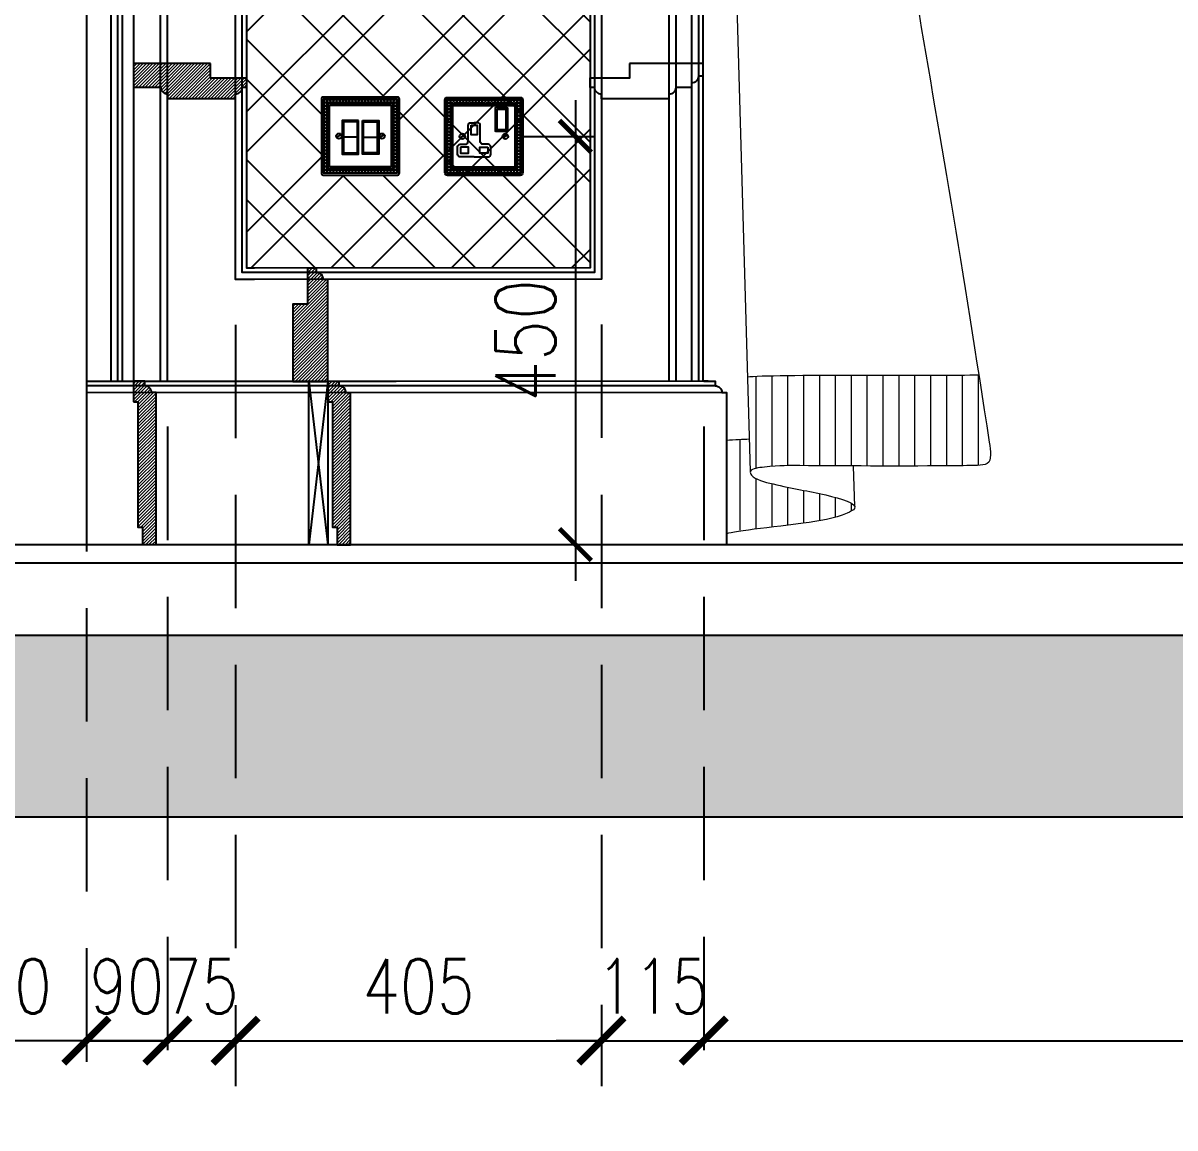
# Model space of a CAD drawing. Header units: inches. Extents: x -20583 to 399182, y -24453 to 525552.
# Drawn here: x 22465 to 23735, y 18219 to 19437 of the extents above; entities that cross this region are included whole.
import ezdxf

# ---------------------------------------------------------------- set-up
doc = ezdxf.new("R2010")
doc.units = ezdxf.units.IN
doc.header["$LTSCALE"] = 1000
doc.header["$MEASUREMENT"] = 0
doc.set_wipeout_variables(frame=1)
doc.header["$PDMODE"] = 35
for name, pattern in [('DASHED', [0.75, 0.5, -0.25]), ('HIDDEN', [0.375, 0.25, -0.125]), ('HIDDEN2', [0.1875, 0.125, -0.0625])]:
    doc.linetypes.add(name, pattern=pattern)
for name, color, linetype in [('A-DIM', 9, 'Continuous'), ('A-Hidden', 8, 'HIDDEN'), ('Layer1', 1, 'Continuous'), ('Layer3', 3, 'Continuous'), ('Layer7', 8, 'Continuous'), ('WOOD 01', 34, 'Continuous')]:
    doc.layers.add(name, color=color, linetype=linetype)
doc.layers.add('Fabric', color=253, linetype='Continuous', lineweight=0)
doc.layers.add('Wood treillis', color=111, linetype='Continuous', lineweight=0)
doc.layers.add('Stone-GRG', color=7, linetype='Continuous', lineweight=0, true_color=0xfff2cc)
doc.styles.add('ST9', font='romans.shx', dxfattribs={"width": 0.8})
doc.styles.add('ZZ-Dim All', font='romans.shx', dxfattribs={"width": 0.8})
doc.dimstyles.new('DIM-100', dxfattribs={"dimscale": 50, "dimtxt": 1.25, "dimasz": 1, "dimexe": 1, "dimexo": 1, "dimgap": 0.6, "dimtad": 1, "dimdec": 0, "dimrnd": 5, "dimdsep": 46, "dimtxsty": 'ZZ-Dim All', "dimblk1": 'ARCHTICK', "dimblk2": 'ARCHTICK', "dimsah": 1, "dimcen": 1, "dimdle": 1, "dimclrd": 256, "dimclre": 8, "dimclrt": 256, "dimazin": 2, "dimtfac": 1, "dimtdec": 0, "dimtix": 1, "dimtmove": 2, "dimatfit": 2, "dimfxl": 0.1, "dimtolj": 1, "dimtzin": 0, "dimlwd": -1, "dimlwe": -1, "dimarcsym": 0})
doc.dimstyles.new('DIM-20', dxfattribs={"dimscale": 1000, "dimtxt": 0.044, "dimasz": 0.035, "dimexe": 0.022, "dimexo": 0.022, "dimgap": 0.022, "dimtad": 1, "dimdec": 0, "dimzin": 0, "dimdsep": 46, "dimtxsty": 'ST9', "dimblk1": 'ARCHTICK', "dimblk2": 'ARCHTICK', "dimsah": 1, "dimcen": 0.088, "dimdle": 0.04, "dimclrd": 256, "dimclre": 256, "dimclrt": 3, "dimadec": 0, "dimazin": 0, "dimtfac": 1, "dimtdec": 0, "dimtix": 1, "dimtofl": 0, "dimtmove": 1, "dimatfit": 3, "dimldrblk": 'CLOSED', "dimfxl": 1, "dimtolj": 1, "dimtzin": 0, "dimarcsym": 0})

# ---------------------------------------------------------------- blocks, each defined once
blk = doc.blocks.new('_ARCHTICK')
at = {"color": 0, "linetype": 'ByBlock', "const_width": 0.15}
blk.add_lwpolyline([(-0.5, -0.5), (0.5, 0.5)], dxfattribs=at)
blk = doc.blocks.new('*D324')
at = {"layer": 'A-DIM', "color": 8, "linetype": 'HIDDEN2', "transparency": 16777216}
for p, q in [((22535, 18979.5), (22535, 18265.2)), ((22335, 18799.6), (22335, 18265.2))]:
    blk.add_line(p, q, dxfattribs=at)
at = {"layer": 'A-DIM', "transparency": 16777216}
blk.add_line((22585, 18315.2), (22285, 18315.2), dxfattribs=at)
at = {"layer": 'Defpoints', "color": 0, "transparency": 16777216}
for p in [(22535, 19029.5, 0), (22335, 18849.6, 0), (22335, 18315.2)]:
    blk.add_point(p, dxfattribs=at)
at = {"layer": 'A-DIM', "transparency": 16777216, "xscale": 50, "yscale": 50, "zscale": 50, "rotation": 180}
blk.add_blockref('_ARCHTICK', (22335, 18315.2), dxfattribs=at)
at = {"layer": 'A-DIM', "transparency": 16777216, "xscale": 50, "yscale": 50, "zscale": 50}
blk.add_blockref('_ARCHTICK', (22535, 18315.2), dxfattribs=at)
at = {"layer": 'A-DIM', "color": 3, "transparency": 16777216, "insert": (22435, 18375.2), "char_height": 60, "attachment_point": 5, "style": 'ZZ-Dim All'}
blk.add_mtext('\\A1;200', dxfattribs=at)
blk = doc.blocks.new('*D325')
at = {"layer": 'A-DIM', "color": 8, "linetype": 'HIDDEN2', "transparency": 16777216}
for p, q in [((22624.3, 18992.1), (22624.3, 18265.2)), ((22535, 18979.5), (22535, 18265.2))]:
    blk.add_line(p, q, dxfattribs=at)
at = {"layer": 'A-DIM', "transparency": 16777216}
for p, q in [((22535, 18315.2), (22485, 18315.2)), ((22535, 18315.2), (22624.3, 18315.2)), ((22624.3, 18315.2), (22674.3, 18315.2))]:
    blk.add_line(p, q, dxfattribs=at)
at = {"layer": 'Defpoints', "color": 0, "transparency": 16777216}
for p in [(22624.3, 19042.1, 0), (22535, 19029.5, 0), (22624.3, 18315.2)]:
    blk.add_point(p, dxfattribs=at)
at = {"layer": 'A-DIM', "transparency": 16777216, "xscale": 50, "yscale": 50, "zscale": 50}
blk.add_blockref('_ARCHTICK', (22535, 18315.2), dxfattribs=at)
at = {"layer": 'A-DIM', "transparency": 16777216, "xscale": 50, "yscale": 50, "zscale": 50, "rotation": 180}
blk.add_blockref('_ARCHTICK', (22624.3, 18315.2), dxfattribs=at)
at = {"layer": 'A-DIM', "color": 3, "transparency": 16777216, "insert": (22579.6, 18375.2), "char_height": 60, "attachment_point": 5, "style": 'ZZ-Dim All'}
blk.add_mtext('\\A1;90', dxfattribs=at)
blk = doc.blocks.new('*D326')
at = {"layer": 'A-DIM', "color": 8, "linetype": 'HIDDEN2', "transparency": 16777216}
for p, q in [((22699.4, 19104.5), (22699.4, 18265.2)), ((22624.3, 18992.1), (22624.3, 18265.2))]:
    blk.add_line(p, q, dxfattribs=at)
at = {"layer": 'A-DIM', "transparency": 16777216}
for p, q in [((22624.3, 18315.2), (22574.3, 18315.2)), ((22624.3, 18315.2), (22699.4, 18315.2)), ((22699.4, 18315.2), (22749.4, 18315.2))]:
    blk.add_line(p, q, dxfattribs=at)
at = {"layer": 'Defpoints', "color": 0, "transparency": 16777216}
for p in [(22699.4, 19154.5, 0), (22624.3, 19042.1, 0), (22699.4, 18315.2)]:
    blk.add_point(p, dxfattribs=at)
at = {"layer": 'A-DIM', "transparency": 16777216, "xscale": 50, "yscale": 50, "zscale": 50}
blk.add_blockref('_ARCHTICK', (22624.3, 18315.2), dxfattribs=at)
at = {"layer": 'A-DIM', "transparency": 16777216, "xscale": 50, "yscale": 50, "zscale": 50, "rotation": 180}
blk.add_blockref('_ARCHTICK', (22699.4, 18315.2), dxfattribs=at)
at = {"layer": 'A-DIM', "color": 3, "transparency": 16777216, "insert": (22661.8, 18375.2), "char_height": 60, "attachment_point": 5, "style": 'ZZ-Dim All'}
blk.add_mtext('\\A1;75', dxfattribs=at)
blk = doc.blocks.new('*D327')
at = {"layer": 'A-DIM', "color": 8, "linetype": 'HIDDEN2', "transparency": 16777216}
for p, q in [((22699.4, 19104.5), (22699.4, 18265.2)), ((23102.7, 19104.6), (23102.7, 18265.2))]:
    blk.add_line(p, q, dxfattribs=at)
at = {"layer": 'A-DIM', "transparency": 16777216}
blk.add_line((22649.4, 18315.2), (23152.7, 18315.2), dxfattribs=at)
at = {"layer": 'Defpoints', "color": 0, "transparency": 16777216}
for p in [(22699.4, 19154.5, 0), (23102.7, 19154.6, 0), (23102.7, 18315.2)]:
    blk.add_point(p, dxfattribs=at)
at = {"layer": 'A-DIM', "transparency": 16777216, "xscale": 50, "yscale": 50, "zscale": 50, "rotation": 180}
blk.add_blockref('_ARCHTICK', (22699.4, 18315.2), dxfattribs=at)
at = {"layer": 'A-DIM', "transparency": 16777216, "xscale": 50, "yscale": 50, "zscale": 50}
blk.add_blockref('_ARCHTICK', (23102.7, 18315.2), dxfattribs=at)
at = {"layer": 'A-DIM', "color": 3, "transparency": 16777216, "insert": (22901, 18375.2), "char_height": 60, "attachment_point": 5, "style": 'ZZ-Dim All'}
blk.add_mtext('\\A1;405', dxfattribs=at)
blk = doc.blocks.new('*D328')
at = {"layer": 'A-DIM', "color": 8, "linetype": 'HIDDEN2', "transparency": 16777216}
for p, q in [((23102.7, 19104.6), (23102.7, 18265.2)), ((23215.5, 18992.1), (23215.5, 18265.2))]:
    blk.add_line(p, q, dxfattribs=at)
at = {"layer": 'A-DIM', "transparency": 16777216}
for p, q in [((23102.7, 18315.2), (23052.7, 18315.2)), ((23102.7, 18315.2), (23215.5, 18315.2)), ((23215.5, 18315.2), (23265.5, 18315.2))]:
    blk.add_line(p, q, dxfattribs=at)
at = {"layer": 'Defpoints', "color": 0, "transparency": 16777216}
for p in [(23102.7, 19154.6, 0), (23215.5, 19042.1, 0), (23215.5, 18315.2)]:
    blk.add_point(p, dxfattribs=at)
at = {"layer": 'A-DIM', "transparency": 16777216, "xscale": 50, "yscale": 50, "zscale": 50}
blk.add_blockref('_ARCHTICK', (23102.7, 18315.2), dxfattribs=at)
at = {"layer": 'A-DIM', "transparency": 16777216, "xscale": 50, "yscale": 50, "zscale": 50, "rotation": 180}
blk.add_blockref('_ARCHTICK', (23215.5, 18315.2), dxfattribs=at)
at = {"layer": 'A-DIM', "color": 3, "transparency": 16777216, "insert": (23159.1, 18375.2), "char_height": 60, "attachment_point": 5, "style": 'ZZ-Dim All'}
blk.add_mtext('\\A1;115', dxfattribs=at)
blk = doc.blocks.new('*D329')
at = {"layer": 'A-DIM', "color": 8, "linetype": 'HIDDEN2', "transparency": 16777216}
for p, q in [((23215.5, 18992.1), (23215.5, 18265.2)), ((24765, 18992.1), (24765, 18265.2))]:
    blk.add_line(p, q, dxfattribs=at)
at = {"layer": 'A-DIM', "transparency": 16777216}
blk.add_line((23165.5, 18315.2), (24815, 18315.2), dxfattribs=at)
at = {"layer": 'Defpoints', "color": 0, "transparency": 16777216}
for p in [(23215.5, 19042.1, 0), (24765, 19042.1, 0), (24765, 18315.2)]:
    blk.add_point(p, dxfattribs=at)
at = {"layer": 'A-DIM', "transparency": 16777216, "xscale": 50, "yscale": 50, "zscale": 50, "rotation": 180}
blk.add_blockref('_ARCHTICK', (23215.5, 18315.2), dxfattribs=at)
at = {"layer": 'A-DIM', "transparency": 16777216, "xscale": 50, "yscale": 50, "zscale": 50}
blk.add_blockref('_ARCHTICK', (24765, 18315.2), dxfattribs=at)
at = {"layer": 'A-DIM', "color": 3, "transparency": 16777216, "insert": (23990.3, 18375.2), "char_height": 60, "attachment_point": 5, "style": 'ZZ-Dim All'}
blk.add_mtext('\\A1;1550', dxfattribs=at)
blk = doc.blocks.new('*D357')
at = {"layer": 'A-DIM', "color": 8, "linetype": 'HIDDEN2', "transparency": 16777216}
for p, q in [((28290, 18992), (28290, 18128.8)), ((22335, 18812), (22335, 18128.8))]:
    blk.add_line(p, q, dxfattribs=at)
at = {"layer": 'A-DIM', "transparency": 16777216}
blk.add_line((22285, 18178.8), (28340, 18178.8), dxfattribs=at)
at = {"layer": 'Defpoints', "color": 0, "transparency": 16777216}
for p in [(28290, 19042, 0), (22335, 18862, 0), (28290, 18178.8)]:
    blk.add_point(p, dxfattribs=at)
at = {"layer": 'A-DIM', "transparency": 16777216, "xscale": 50, "yscale": 50, "zscale": 50, "rotation": 180}
blk.add_blockref('_ARCHTICK', (22335, 18178.8), dxfattribs=at)
at = {"layer": 'A-DIM', "transparency": 16777216, "xscale": 50, "yscale": 50, "zscale": 50}
blk.add_blockref('_ARCHTICK', (28290, 18178.8), dxfattribs=at)
at = {"layer": 'A-DIM', "color": 3, "transparency": 16777216, "insert": (25312.5, 18238.8), "char_height": 60, "attachment_point": 5, "style": 'ZZ-Dim All'}
blk.add_mtext('\\A1;5955', dxfattribs=at)
blk = doc.blocks.new('tel & internet')
blk.add_wipeout([(-11699, -81703.2), (-11617, -81703.2), (-11615.6, -81703.8), (-11615, -81705.2), (-11615, -81787.2), (-11615.6, -81788.6), (-11617, -81789.2), (-11699, -81789.2), (-11700.4, -81788.6), (-11701, -81787.2), (-11701, -81705.2), (-11700.4, -81703.8)])
at = {"layer": 'Layer7', "color": 1}
for p, q in [((-11699, -81705.2), (-11617, -81705.2)), ((-11699, -81787.2), (-11699, -81705.2)), ((-11617, -81705.2), (-11617, -81787.2)), ((-11694, -81780.2), (-11694, -81712.2)), ((-11692, -81710.2), (-11624, -81710.2)), ((-11692, -81712.2), (-11624, -81712.2)), ((-11692, -81780.2), (-11692, -81712.2)), ((-11624, -81712.2), (-11624, -81780.2)), ((-11622, -81712.2), (-11622, -81780.2)), ((-11684.2, -81747.8), (-11679.1, -81744.6)), ((-11636.9, -81747.8), (-11631.8, -81744.6)), ((-11661.3, -81747.5), (-11676.5, -81747.5)), ((-11654.7, -81747.5), (-11639.5, -81747.5)), ((-11624, -81780.2), (-11692, -81780.2)), ((-11624, -81782.2), (-11692, -81782.2)), ((-11617, -81787.2), (-11699, -81787.2))]:
    blk.add_line(p, q, dxfattribs=at)
blk.add_lwpolyline([(-11699, -81789.2), (-11617, -81789.2, 0.414214), (-11615, -81787.2), (-11615, -81705.2, 0.414214), (-11617, -81703.2), (-11699, -81703.2, 0.414214), (-11701, -81705.2), (-11701, -81787.2, 0.414214)], format="xyb", close=True, dxfattribs=at)
for points in [[(-11660.2, -81729), (-11678.2, -81729), (-11678.2, -81766), (-11660.2, -81766), (-11660.2, -81729)], [(-11655.8, -81729), (-11637.8, -81729), (-11637.8, -81766), (-11655.8, -81766), (-11655.8, -81729)]]:
    blk.add_lwpolyline(points, dxfattribs=at)
for points in [[(-11661.3, -81730.3), (-11676.5, -81730.3), (-11676.5, -81764.7), (-11661.3, -81764.7)], [(-11654.7, -81730.3), (-11639.5, -81730.3), (-11639.5, -81764.7), (-11654.7, -81764.7)]]:
    blk.add_lwpolyline(points, close=True, dxfattribs=at)
for centre, radius in [((-11696.5, -81707.5), 1.74), ((-11693, -81707.5), 1.74), ((-11689.5, -81707.5), 1.74), ((-11686, -81707.5), 1.74), ((-11682.4, -81707.5), 1.74), ((-11678.9, -81707.5), 1.74), ((-11675.4, -81707.5), 1.74), ((-11672.2, -81707.5), 1.74), ((-11668.7, -81707.5), 1.74), ((-11665.2, -81707.5), 1.74), ((-11661.6, -81707.5), 1.74), ((-11658.1, -81707.5), 1.74), ((-11654.6, -81707.5), 1.74), ((-11651.1, -81707.5), 1.74), ((-11647.6, -81707.5), 1.74), ((-11644.1, -81707.5), 1.74), ((-11640.6, -81707.5), 1.74), ((-11637.1, -81707.5), 1.74), ((-11633.5, -81707.5), 1.74), ((-11630, -81707.5), 1.74), ((-11626.5, -81707.5), 1.74), ((-11623, -81707.5), 1.74), ((-11619.5, -81707.5), 1.74), ((-11696.5, -81711), 1.74), ((-11696.5, -81714.5), 1.74), ((-11696.5, -81718), 1.74), ((-11696.5, -81721.5), 1.74), ((-11619.5, -81711), 1.74), ((-11619.5, -81714.5), 1.74), ((-11619.5, -81718), 1.74), ((-11619.5, -81721.5), 1.74), ((-11696.5, -81725), 1.74), ((-11696.5, -81728.5), 1.74), ((-11696.5, -81732.1), 1.74), ((-11619.5, -81725), 1.74), ((-11619.5, -81728.5), 1.74), ((-11619.5, -81732.1), 1.74), ((-11696.5, -81735.6), 1.74), ((-11696.5, -81739.1), 1.74), ((-11696.5, -81742.6), 1.74), ((-11696.5, -81746.1), 1.74), ((-11681.7, -81746.2), 3), ((-11634.3, -81746.2), 3), ((-11619.5, -81735.6), 1.74), ((-11619.5, -81739.1), 1.74), ((-11619.5, -81742.6), 1.74), ((-11619.5, -81746.1), 1.74), ((-11696.5, -81749.6), 1.74), ((-11696.5, -81753.1), 1.74), ((-11696.5, -81756.6), 1.74), ((-11696.5, -81756.6), 1.74), ((-11619.5, -81749.6), 1.74), ((-11619.5, -81753.1), 1.74), ((-11619.5, -81756.6), 1.74), ((-11696.5, -81760.2), 1.74), ((-11696.5, -81763.7), 1.74), ((-11696.5, -81767.4), 1.74), ((-11696.5, -81770.9), 1.74), ((-11619.5, -81760.2), 1.74), ((-11619.5, -81763.7), 1.74), ((-11619.5, -81767.4), 1.74), ((-11619.5, -81770.9), 1.74), ((-11696.5, -81774.4), 1.74), ((-11696.5, -81777.9), 1.74), ((-11696.5, -81781.5), 1.74), ((-11696.5, -81785), 1.74), ((-11693, -81785), 1.74), ((-11689.5, -81785), 1.74), ((-11686, -81785), 1.74), ((-11682.4, -81785), 1.74), ((-11678.9, -81785), 1.74), ((-11675.4, -81785), 1.74), ((-11672.2, -81785), 1.74), ((-11668.7, -81785), 1.74), ((-11665.2, -81785), 1.74), ((-11661.6, -81785), 1.74), ((-11658.1, -81785), 1.74), ((-11654.6, -81785), 1.74), ((-11651.1, -81785), 1.74), ((-11647.6, -81785), 1.74), ((-11644.1, -81785), 1.74), ((-11640.6, -81785), 1.74), ((-11637.1, -81785), 1.74), ((-11633.5, -81785), 1.74), ((-11630, -81785), 1.74), ((-11626.5, -81785), 1.74), ((-11623, -81785), 1.74), ((-11619.5, -81774.4), 1.74), ((-11619.5, -81777.9), 1.74), ((-11619.5, -81781.5), 1.74), ((-11619.5, -81785), 1.74)]:
    blk.add_circle(centre, radius, dxfattribs=at)
for centre, start, end in [((-11692, -81712.2), 90, 180), ((-11624, -81712.2), 0, 90), ((-11692, -81780.2), 180, 270), ((-11624, -81780.2), 270, 0)]:
    blk.add_arc(centre, 2, start, end, dxfattribs=at)
blk = doc.blocks.new('Wandsworth single socket')
at = {"layer": 'Layer7', "color": 1}
for p, q in [((4536.3, 1750.4), (4618.3, 1750.4)), ((4536.3, 1668.4), (4536.3, 1750.4)), ((4541.3, 1675.4), (4541.3, 1743.4)), ((4543.3, 1745.4), (4611.3, 1745.4)), ((4543.3, 1743.4), (4611.3, 1743.4)), ((4543.3, 1675.4), (4543.3, 1743.4)), ((4611.3, 1743.4), (4611.3, 1675.4)), ((4613.3, 1743.4), (4613.3, 1675.4)), ((4618.3, 1750.4), (4618.3, 1668.4)), ((4551.1, 1707.7), (4556.2, 1711)), ((4598.4, 1707.7), (4603.5, 1711)), ((4618.3, 1668.4), (4536.3, 1668.4)), ((4611.3, 1675.4), (4543.3, 1675.4)), ((4611.3, 1673.4), (4543.3, 1673.4))]:
    blk.add_line(p, q, dxfattribs=at)
for points in [[(4537.3, 1752.4), (4617.3, 1752.4, -0.414214), (4620.3, 1749.4), (4620.3, 1669.4, -0.414214), (4617.3, 1666.4), (4537.3, 1666.4, -0.414214), (4534.3, 1669.4), (4534.3, 1749.4, -0.414214)], [(4591, 1741.4), (4602.4, 1741.4, -0.414214), (4603.4, 1740.4), (4603.4, 1715.6, -0.414214), (4602.4, 1714.6), (4591, 1714.6, -0.414214), (4590, 1715.6), (4590, 1740.4, -0.414214)]]:
    blk.add_lwpolyline(points, format="xyb", close=True, dxfattribs=at)
for points in [[(4592, 1739.4), (4601.4, 1739.4), (4601.4, 1716.6), (4592, 1716.6)], [(4563.4, 1721.7), (4569.9, 1721.7), (4569.9, 1711.2), (4563.4, 1711.2)], [(4551.6, 1697.6), (4551.6, 1691), (4560.4, 1691), (4560.4, 1697.6)], [(4581.8, 1697.6), (4581.8, 1691), (4572.9, 1691), (4572.9, 1697.6)]]:
    blk.add_lwpolyline(points, close=True, dxfattribs=at)
for points in [[(4566.7, 1686.7), (4551.4, 1686.7, -0.414214), (4548.4, 1689.7), (4548.4, 1697.7, -0.414214), (4551.4, 1700.7), (4557, 1700.7, 0.414214), (4560, 1703.7), (4560, 1721.4, -0.414214), (4563, 1724.4), (4566.7, 1724.4)], [(4566.7, 1686.7), (4581.9, 1686.7, 0.414214), (4584.9, 1689.7), (4584.9, 1697.7, 0.414214), (4581.9, 1700.7), (4576.4, 1700.7, -0.414214), (4573.4, 1703.7), (4573.4, 1721.4, 0.414214), (4570.4, 1724.4), (4566.7, 1724.4)]]:
    blk.add_lwpolyline(points, format="xyb", dxfattribs=at)
for centre, radius in [((4538.8, 1748.1), 1.74), ((4538.8, 1744.6), 1.74), ((4538.8, 1741.1), 1.74), ((4542.3, 1748.1), 1.74), ((4545.8, 1748.1), 1.74), ((4549.3, 1748.1), 1.74), ((4552.8, 1748.1), 1.74), ((4556.4, 1748.1), 1.74), ((4559.9, 1748.1), 1.74), ((4563.1, 1748.1), 1.74), ((4566.6, 1748.1), 1.74), ((4570.1, 1748.1), 1.74), ((4573.6, 1748.1), 1.74), ((4577.2, 1748.1), 1.74), ((4580.7, 1748.1), 1.74), ((4584.2, 1748.1), 1.74), ((4587.7, 1748.1), 1.74), ((4591.2, 1748.1), 1.74), ((4594.7, 1748.1), 1.74), ((4598.2, 1748.1), 1.74), ((4601.7, 1748.1), 1.74), ((4605.3, 1748.1), 1.74), ((4608.8, 1748.1), 1.74), ((4612.3, 1748.1), 1.74), ((4615.8, 1748.1), 1.74), ((4615.8, 1744.6), 1.74), ((4615.8, 1741.1), 1.74), ((4538.8, 1737.6), 1.74), ((4538.8, 1734.1), 1.74), ((4538.8, 1730.5), 1.74), ((4538.8, 1727), 1.74), ((4615.8, 1737.6), 1.74), ((4615.8, 1734.1), 1.74), ((4615.8, 1730.5), 1.74), ((4615.8, 1727), 1.74), ((4538.8, 1723.5), 1.74), ((4538.8, 1720), 1.74), ((4538.8, 1716.5), 1.74), ((4538.8, 1713), 1.74), ((4615.8, 1723.5), 1.74), ((4615.8, 1720), 1.74), ((4615.8, 1716.5), 1.74), ((4615.8, 1713), 1.74), ((4538.8, 1709.5), 1.74), ((4538.8, 1706), 1.74), ((4538.8, 1702.4), 1.74), ((4553.6, 1709.4), 3), ((4601, 1709.4), 3), ((4615.8, 1709.5), 1.74), ((4615.8, 1706), 1.74), ((4615.8, 1702.4), 1.74), ((4538.8, 1698.9), 1.74), ((4538.8, 1698.9), 1.74), ((4538.8, 1695.4), 1.74), ((4538.8, 1691.9), 1.74), ((4538.8, 1688.2), 1.74), ((4615.8, 1698.9), 1.74), ((4615.8, 1695.4), 1.74), ((4615.8, 1691.9), 1.74), ((4615.8, 1688.2), 1.74), ((4538.8, 1684.7), 1.74), ((4538.8, 1681.2), 1.74), ((4538.8, 1677.6), 1.74), ((4615.8, 1684.7), 1.74), ((4615.8, 1681.2), 1.74), ((4615.8, 1677.6), 1.74), ((4538.8, 1674.1), 1.74), ((4538.8, 1670.6), 1.74), ((4542.3, 1670.6), 1.74), ((4545.8, 1670.6), 1.74), ((4549.3, 1670.6), 1.74), ((4552.8, 1670.6), 1.74), ((4556.4, 1670.6), 1.74), ((4559.9, 1670.6), 1.74), ((4563.1, 1670.6), 1.74), ((4566.6, 1670.6), 1.74), ((4570.1, 1670.6), 1.74), ((4573.6, 1670.6), 1.74), ((4577.2, 1670.6), 1.74), ((4580.7, 1670.6), 1.74), ((4584.2, 1670.6), 1.74), ((4587.7, 1670.6), 1.74), ((4591.2, 1670.6), 1.74), ((4594.7, 1670.6), 1.74), ((4598.2, 1670.6), 1.74), ((4601.7, 1670.6), 1.74), ((4605.3, 1670.6), 1.74), ((4608.8, 1670.6), 1.74), ((4612.3, 1670.6), 1.74), ((4615.8, 1674.1), 1.74), ((4615.8, 1670.6), 1.74)]:
    blk.add_circle(centre, radius, dxfattribs=at)
for centre, start, end in [((4543.3, 1743.4), 90, 180), ((4611.3, 1743.4), 0, 90), ((4543.3, 1675.4), 180, 270), ((4611.3, 1675.4), 270, 0)]:
    blk.add_arc(centre, 2, start, end, dxfattribs=at)
blk = doc.blocks.new('A$C4cf03dc6')
at = {"layer": 'Fabric', "lineweight": 0}
for p, q in [((311.4, 72.8, 0), (311.4, 174, 0)), ((328.9, 75, 0), (328.9, 174.9, 0)), ((346.4, 75.9, 0), (346.4, 174.9, 0)), ((363.9, 75.8, 0), (363.9, 174.8, 0)), ((381.4, 75.7, 0), (381.4, 174.6, 0)), ((398.9, 75.5, 0), (398.9, 174.5, 0)), ((416.4, 75.5, 0), (416.4, 174.5, 0)), ((433.9, 75.4, 0), (433.9, 174.4, 0)), ((451.4, 75.3, 0), (451.4, 174.4, 0)), ((468.9, 75.3, 0), (468.9, 174.4, 0)), ((486.4, 75.4, 0), (486.4, 174.5, 0)), ((503.9, 75.4, 0), (503.9, 174.6, 0)), ((521.4, 75.5, 0), (521.4, 174.7, 0)), ((538.9, 75.7, 0), (538.9, 175.1, 0)), ((556.4, 76.1, 0), (556.4, 176, 0)), ((293.9, 4.6, 0), (293.9, 104.4, 0)), ((311.4, 6.3, 0), (311.4, 61.5, 0)), ((328.9, 8.2, 0), (328.9, 55.9, 0)), ((346.4, 10.2, 0), (346.4, 52, 0)), ((363.9, 12.5, 0), (363.9, 48.5, 0)), ((381.4, 15, 0), (381.4, 45, 0)), ((398.9, 18.8, 0), (398.9, 40.8, 0)), ((416.4, 25.7, 0), (416.4, 34.3, 0))]:
    blk.add_line(p, q, dxfattribs=at)
at = {"layer": 'Fabric', "lineweight": 0, "elevation": 0}
for points in [[(305, 69.3), (274.5, 1134.5)], [(420.1, 30.7), (418.6, 75.4)]]:
    blk.add_lwpolyline(points, dxfattribs=at)
at = {"layer": 'Fabric', "lineweight": 0}
blk.add_open_spline([(401.1, 1163.3, 0), (401.7, 1159, 0), (402.2, 1154.6, 0), (402.8, 1150.3, 0), (403.7, 1143.3, 0), (404.7, 1136.4, 0), (405.6, 1129.4, 0), (405.6, 1129.4, 0), (405.6, 1129.4, 0), (405.6, 1129.4, 0), (461, 713.6, 0), (511.6, 477.9, 0), (572, 76.9, 0), (550.8, 75.8, 0), (471.5, 75.1, 0), (399, 75.5, 0), (333.4, 76.1, 0), (303.3, 72.1, 0), (306.7, 61.5, 0), (344.3, 51.6, 0), (384.4, 45.6, 0), (429.1, 32.5, 0), (402.5, 17.9, 0), (336.9, 8.2, 0), (274.5, 2.4, 0), (278.5, -0.6)], degree=3, knots=[185.942654, 185.942654, 185.942654, 185.942654, 194.933462, 194.933462, 194.933462, 209.256711, 209.256711, 209.256711, 209.258227, 209.258227, 209.258227, 1067.803273, 1090.343366, 1101.041024, 1124.788132, 1253.632328, 1281.505184, 1291.97919, 1296.93529, 1312.115972, 1346.838143, 1377.534104, 1387.5713, 1425.177123, 1520.355421, 1520.355421, 1520.355421, 1520.355421], dxfattribs=at)
for points in [[(556.7, 175.6, 0), (514.2, 174.3, 0), (325.3, 176.6, 0), (301.9, 173.3, 0)], [(303.8, 104.9, 0), (296.7, 104.6, 0), (288, 104.2, 0), (278.5, 103.6, 0)]]:
    blk.add_open_spline(points, degree=3, dxfattribs=at)
blk = doc.blocks.new('*D369')
at = {"layer": 'A-DIM', "lineweight": -2, "transparency": 16777216}
for p, q in [((23074, 19352.1), (23074, 18822.1)), ((23017.7, 19312.1), (23096, 19312.1)), ((23000.2, 18862.1), (23096, 18862.1))]:
    blk.add_line(p, q, dxfattribs=at)
at = {"layer": 'Defpoints', "color": 0, "transparency": 16777216}
for p in [(22995.7, 19312.1, 0), (22978.2, 18862.1, 0), (23074, 18862.1)]:
    blk.add_point(p, dxfattribs=at)
at = {"layer": 'A-DIM', "lineweight": -2, "transparency": 16777216, "xscale": 35, "yscale": 35, "zscale": 35}
for p, rotation in [((23074, 19312.1), 90), ((23074, 18862.1), 270)]:
    blk.add_blockref('_ARCHTICK', p, dxfattribs=dict(at, rotation=rotation))
at = {"layer": 'A-DIM', "color": 3, "transparency": 16777216, "insert": (23019, 19087.1), "char_height": 66, "attachment_point": 5, "rotation": 90, "style": 'ST9'}
blk.add_mtext('\\A1;450', dxfattribs=at)
blk = doc.blocks.new('_CLOSED')
at = {"color": 0, "linetype": 'ByBlock'}
for p, q in [((-1, 0.167), (0, 0)), ((-1, 0.167), (-1, -0.167)), ((0, 0), (-1, -0.167)), ((0, 0), (-1, 0))]:
    blk.add_line(p, q, dxfattribs=at)

msp = doc.modelspace()

# ---------------------------------------------------------------- hatches: boundary and pattern name
at = {"layer": 'Layer7'}
h = msp.add_hatch(dxfattribs=at)
h.set_pattern_fill('AR-CONC', color=256, scale=10, style=0)
h.set_pattern_definition([(50, (-18532.32, 29239.3), (71.72602, -6.27521), [7.5, -82.5]), (355, (-18532.32, 29239.3), (-13.87513, 75.21921), [6, -66]), (100.4514, (-18526.34, 29238.78), (57.85094, 68.94395), [6.37402, -70.11421]), (46.1842, (-18532.32, 29259.3), (106.7241, -16.5519), [11.25, -123.75]), (96.6356, (-18523.43, 29257.92), (93.46627, 97.41179), [9.56103, -105.1713]), (351.1842, (-18532.32, 29259.3), (93.4662, 97.41186), [9, -99]), (21, (-18522.32, 29254.3), (59.690705, -40.26189), [7.5, -82.5]), (326, (-18522.32, 29254.3), (24.33153, 72.515), [6, -66]), (71.4514, (-18517.346, 29250.95), (84.02226, 32.25305), [6.37402, -70.11421]), (37.5, (-18532.32, 29239.302), (1.215986, 33.289385), [0, -65.2, 0, -67, 0, -66.25]), (7.5, (-18532.32, 29239.302), (26.306954, 39.44117), [0, -38.2, 0, -63.7, 0, -25.25]), (327.5, (-18554.62, 29239.302), (53.382244, -2.255487), [0, -25, 0, -78, 0, -103.5]), (317.5, (-18564.62, 29239.302), (58.318617, 10.0105), [0, -32.5, 0, -51.8, 0, -73.5])])
h.paths.add_polyline_path([(28510.1, 18562.1), (28510.1, 18762.1), (21965, 18762.1), (21965, 18562.1)])
at = {"layer": 'Stone-GRG', "lineweight": 0}
h = msp.add_hatch(dxfattribs=at)
h.set_pattern_fill('ANSI31', color=253, scale=20)
h.set_pattern_definition([(45, (-68789.165, -12180.238), (-1.76776695, 1.76776695), [])])
edge = h.paths.add_edge_path()
edge.add_line((22671.9, 19392.5), (22586.9, 19392.5))
edge.add_line((22586.9, 19392.5), (22586.9, 19366.4))
edge.add_line((22586.9, 19366.4), (22611.9, 19366.4))
edge.add_line((22611.9, 19366.4), (22616.9, 19366.4))
edge.add_arc((22624.4, 19366.4), 7.5, 180, 270)
edge.add_line((22624.4, 19358.9), (22624.4, 19353.9))
edge.add_line((22624.4, 19353.9), (22699.4, 19353.9))
edge.add_line((22699.4, 19353.9), (22699.4, 19358.9))
edge.add_arc((22699.4, 19366.4), 7.5, 270, 360)
edge.add_line((22706.9, 19366.4), (22711.9, 19366.4))
edge.add_line((22711.9, 19366.4), (22711.9, 19376.4))
edge.add_line((22711.9, 19376.4), (22671.9, 19376.4))
edge.add_line((22671.9, 19376.4), (22671.9, 19392.5))
h = msp.add_hatch(dxfattribs=at)
h.set_pattern_fill('ANSI31', color=253, scale=20)
h.set_pattern_definition([(45, (18795.0425, -0.0237), (-1.76776695, 1.76776695), [])])
edge = h.paths.add_edge_path()
edge.add_line((22801.3, 19042), (22801.3, 19154.5))
edge.add_line((22801.3, 19154.5), (22796.3, 19154.5))
edge.add_arc((22788.8, 19154.5), 7.5, 360, 450)
edge.add_line((22788.8, 19162), (22788.8, 19167))
edge.add_line((22788.8, 19167), (22778.8, 19167))
edge.add_line((22778.8, 19167), (22778.8, 19127))
edge.add_line((22778.8, 19127), (22762.7, 19127))
edge.add_line((22762.7, 19127), (22762.7, 19042))
edge.add_line((22762.7, 19042), (22801.3, 19042))
h = msp.add_hatch(dxfattribs=at)
h.set_pattern_fill('ANSI31', color=253, scale=20)
h.set_pattern_definition([(45, (19464.3875, -7e-12), (-1.76776695, 1.76776695), [])])
edge = h.paths.add_edge_path()
edge.add_line((22586.8, 19019.6), (22591.8, 19019.6))
edge.add_line((22591.8, 19019.6), (22591.8, 18881.4))
edge.add_line((22591.8, 18881.4), (22596.8, 18881.4))
edge.add_line((22596.8, 18881.4), (22596.8, 18862.1))
edge.add_line((22596.8, 18862.1), (22611.8, 18862.1))
edge.add_line((22611.8, 18862.1), (22611.8, 19029.6))
edge.add_line((22611.8, 19029.6), (22606.8, 19029.6))
edge.add_arc((22599.3, 19029.6), 7.5, 360, 450)
edge.add_line((22599.3, 19037.1), (22599.3, 19042.1))
edge.add_line((22599.3, 19042.1), (22586.8, 19042.1))
edge.add_line((22586.8, 19042.1), (22586.8, 19019.6))
h = msp.add_hatch(dxfattribs=at)
h.set_pattern_fill('ANSI31', color=253, scale=20)
h.set_pattern_definition([(45, (18934.5888, -0.0233), (-1.76776695, 1.76776695), [])])
edge = h.paths.add_edge_path()
edge.add_line((22801.3, 19019.5), (22806.3, 19019.5))
edge.add_line((22806.3, 19019.5), (22806.3, 18881.4))
edge.add_line((22806.3, 18881.4), (22811.3, 18881.4))
edge.add_line((22811.3, 18881.4), (22811.3, 18862))
edge.add_line((22811.3, 18862), (22826.3, 18862))
edge.add_line((22826.3, 18862), (22826.3, 19029.5))
edge.add_line((22826.3, 19029.5), (22821.3, 19029.5))
edge.add_arc((22813.8, 19029.5), 7.5, 360, 450)
edge.add_line((22813.8, 19037), (22813.8, 19042))
edge.add_line((22813.8, 19042), (22801.3, 19042))
edge.add_line((22801.3, 19042), (22801.3, 19019.5))
at = {"layer": 'Wood treillis', "lineweight": -2}
h = msp.add_hatch(dxfattribs=at)
h.set_pattern_fill('ANSI32', color=256, scale=250)
h.set_pattern_definition([(45, (15967.8, -0.02), (-66.29126, 66.29126), []), (45, (16011.99, -0.02), (-66.29126, 66.29126), [])])
h.paths.add_polyline_path([(22720.2, 19167), (22711.9, 19167), (22712.1, 21862), (22720.2, 21862), (23090, 21862.1), (23090.2, 19167.1)])
h = msp.add_hatch(dxfattribs=at)
h.set_pattern_fill('ANSI32', color=256, scale=250, angle=90)
h.set_pattern_definition([(135, (15967.8, -0.02), (-66.29126, -66.29126), []), (135, (15967.8, 44.17), (-66.29126, -66.29126), [])])
h.paths.add_polyline_path([(22720.2, 19167), (23090.2, 19167.1), (23090, 21862.1), (22720.2, 21862), (22712.1, 21862), (22711.9, 19167)])

# ---------------------------------------------------------------- linework, layer by layer
at = {"layer": 'A-Hidden', "linetype": 'DASHED', "lineweight": 0, "ltscale": 10}
msp.add_line((30642, 18862.1, 0), (17361.9, 18862.1, 0), dxfattribs=at)
at = {"layer": 'Layer1'}
for p, q in [((21965, 18862.1, 0), (28310, 18862.1, 0)), ((21965, 18842.1, 0), (28310, 18842.1, 0))]:
    msp.add_line(p, q, dxfattribs=at)
at = {"layer": 'Layer3'}
for p, q in [((21965, 18762.1, 0), (28510.1, 18762.1, 0)), ((21965, 18562.1, 0), (28510.1, 18562.1, 0))]:
    msp.add_line(p, q, dxfattribs=at)
at = {"layer": 'WOOD 01', "lineweight": 0, "ltscale": 500}
msp.add_line((22535, 19042, 0), (22876.6, 19042, 0), dxfattribs=at)
at = {"layer": 'Wood treillis', "lineweight": -2}
for p, q in [((22586.8, 21874.6, 0), (22586.8, 19042.1, 0)), ((22569.3, 21849.6, 0), (22569.3, 19042.1, 0)), ((22574.3, 21849.6, 0), (22574.3, 19042.1, 0)), ((22535, 21837.1, 0), (22535, 18862.1, 0)), ((22561.8, 21837.1, 0), (22561.8, 19042.1, 0)), ((23218, 19042.1, 0), (22535, 19042, 0)), ((23228, 19037.1, 0), (22535, 19037, 0)), ((23235.5, 19029.6, 0), (22535, 19029.5, 0))]:
    msp.add_line(p, q, dxfattribs=at)
at = {"layer": 'Wood treillis', "color": 0, "lineweight": -2}
for p, q in [((22801.3, 19042, 0), (22780.2, 18862, 0)), ((22780.2, 19042, 0), (22801.3, 18862, 0))]:
    msp.add_line(p, q, dxfattribs=at)
at = {"layer": 'Wood treillis', "lineweight": -2, "elevation": 0}
for points in [[(22616.8, 19042.1), (22616.8, 21957.1)], [(22624.3, 19042.1), (22624.3, 21949.6)]]:
    msp.add_lwpolyline(points, dxfattribs=at)
for points in [[(22720.2, 19154.5), (22699.4, 19154.5), (22699.6, 21874.5), (22720.2, 21874.5), (23102.5, 21874.6), (23102.7, 19154.6)], [(22720.2, 19162), (22706.9, 19162), (22707.1, 21867), (22720.2, 21867), (23095, 21867.1), (23095.2, 19162.1)], [(22720.2, 19167), (22711.9, 19167), (22712.1, 21862), (22720.2, 21862), (23090, 21862.1), (23090.2, 19167.1)]]:
    msp.add_lwpolyline(points, close=True, dxfattribs=at)
for points in [[(23177.5, 19042.1), (23177.5, 21062, -0.999994), (24802.5, 21062), (24802.5, 19042.1)], [(23185, 19042.1), (23185, 21062, -0.999994), (24795, 21062), (24795, 19042.1)], [(23202.5, 19042.1), (23202.5, 21062, -0.999994), (24777.5, 21062), (24777.5, 19042.1)], [(23210, 19042.1), (23210, 21062, -0.999994), (24770, 21062), (24770, 19042.1)], [(23215, 19042.1), (23215, 21062, -0.999994), (24765, 21062), (24765, 19042.1)], [(23220.5, 19042.1), (23215.5, 19042.1), (23215.5, 19042.1), (23215.5, 19042.1), (23228, 19042.1), (23228, 19037.1, -0.414214), (23235.5, 19029.6), (23240.5, 19029.6), (23240.5, 18862.1)]]:
    msp.add_lwpolyline(points, format="xyb", dxfattribs=at)
at = {"layer": 'Wood treillis', "color": 0, "lineweight": -2, "elevation": 0}
for points in [[(22671.9, 19392.5), (22586.9, 19392.5), (22586.9, 19366.4), (22611.9, 19366.4), (22611.9, 19366.4), (22616.9, 19366.4, 0.414214), (22624.4, 19358.9), (22624.4, 19353.9), (22699.4, 19353.9), (22699.4, 19358.9, 0.414214), (22706.9, 19366.4), (22711.9, 19366.4), (22711.9, 19376.4), (22671.9, 19376.4), (22671.9, 19392.5)], [(22801.3, 19042), (22801.3, 19154.5), (22796.3, 19154.5, 0.414214), (22788.8, 19162), (22788.8, 19167), (22778.8, 19167), (22778.8, 19127), (22762.7, 19127), (22762.7, 19042), (22801.3, 19042)], [(22586.8, 19019.6), (22591.8, 19019.6), (22591.8, 18881.4), (22596.8, 18881.4), (22596.8, 18862.1), (22611.8, 18862.1), (22611.8, 19029.6), (22606.8, 19029.6, 0.414214), (22599.3, 19037.1), (22599.3, 19042.1), (22586.8, 19042.1), (22586.8, 19019.6)], [(22801.3, 19019.5), (22806.3, 19019.5), (22806.3, 18881.4), (22811.3, 18881.4), (22811.3, 18862), (22826.3, 18862), (22826.3, 19029.5), (22821.3, 19029.5, 0.414214), (22813.8, 19037), (22813.8, 19042), (22801.3, 19042), (22801.3, 19019.5)]]:
    msp.add_lwpolyline(points, format="xyb", dxfattribs=at)
msp.add_lwpolyline([(23133.7, 19392.5), (23133.7, 19376.4), (23090, 19376.4), (23090, 19366.4), (23095, 19366.4, 0.414214), (23102.5, 19358.9), (23102.5, 19353.9), (23177.5, 19353.9), (23177.5, 19358.9, 0.414214), (23185, 19366.4), (23190, 19366.4), (23190, 19366.4), (23202.5, 19366.4), (23202.5, 19371.4, 0.414214), (23210, 19378.9), (23215, 19378.9), (23215, 19392.5)], format="xyb", close=True, dxfattribs=at)
msp.add_lwpolyline([(22780.2, 19042), (22801.3, 19042), (22801.3, 18862), (22780.2, 18862)], close=True, dxfattribs=at)

# ---------------------------------------------------------------- block references
msp.add_blockref('Wandsworth single socket', (18395.8, 17602.7, 0))
at = {"layer": 'A-DIM'}
msp.add_blockref('A$C4cf03dc6', (22961.9, 18873.3), dxfattribs=at)

# ---------------------------------------------------------------- dimensions: what is measured, and where the dimension line sits
dim = msp.add_linear_dim(base=(23074, 18862.1, 0), p1=(22995.7, 19312.1, 0), p2=(22978.2, 18862.1, 0), angle=90, dimstyle='DIM-20', override={"dimtxt": 0.066}, dxfattribs=at)
dim.commit()
dim.dimension.update_dxf_attribs({"geometry": '*D369', "text_midpoint": (23019, 19087.1, 0)})
for base, p1, p2, picture, middle in [((22699.4, 18315.2), (22624.3, 19042.1, 0), (22699.4, 19154.5, 0), '*D326', (22661.8, 18375.2)), ((23102.7, 18315.2), (22699.4, 19154.5, 0), (23102.7, 19154.6, 0), '*D327', (22901, 18375.2)), ((23215.5, 18315.2), (23102.7, 19154.6, 0), (23215.5, 19042.1, 0), '*D328', (23159.1, 18375.2)), ((28290, 18178.8, 0), (22335, 18862, 0), (28290, 19042, 0), '*D357', (25312.5, 18238.8, 0)), ((22624.3, 18315.2), (22535, 19029.5, 0), (22624.3, 19042.1, 0), '*D325', (22579.6, 18375.2)), ((24765.0179, 18315.2487), (23215.4938, 19042.0533, 0), (24765.0179, 19042.0532, 0), '*D329', (23990.2559, 18375.2487)), ((22335, 18315.2, 0), (22535, 19029.5, 0), (22335, 18849.6, 0), '*D324', (22435, 18375.2, 0))]:
    dim = msp.add_linear_dim(base=base, p1=p1, p2=p2, dimstyle='DIM-100', override={"dimtxt": 1.2, "dimclrt": 3}, dxfattribs=at)
    dim.commit()
    dim.dimension.update_dxf_attribs({"geometry": picture, "text_midpoint": middle})

# ---------------------------------------------------------------- next in the draw order: block references
msp.add_blockref('tel & internet', (34495.1, 101058.6, 0))

doc.saveas('drawing.dxf')
